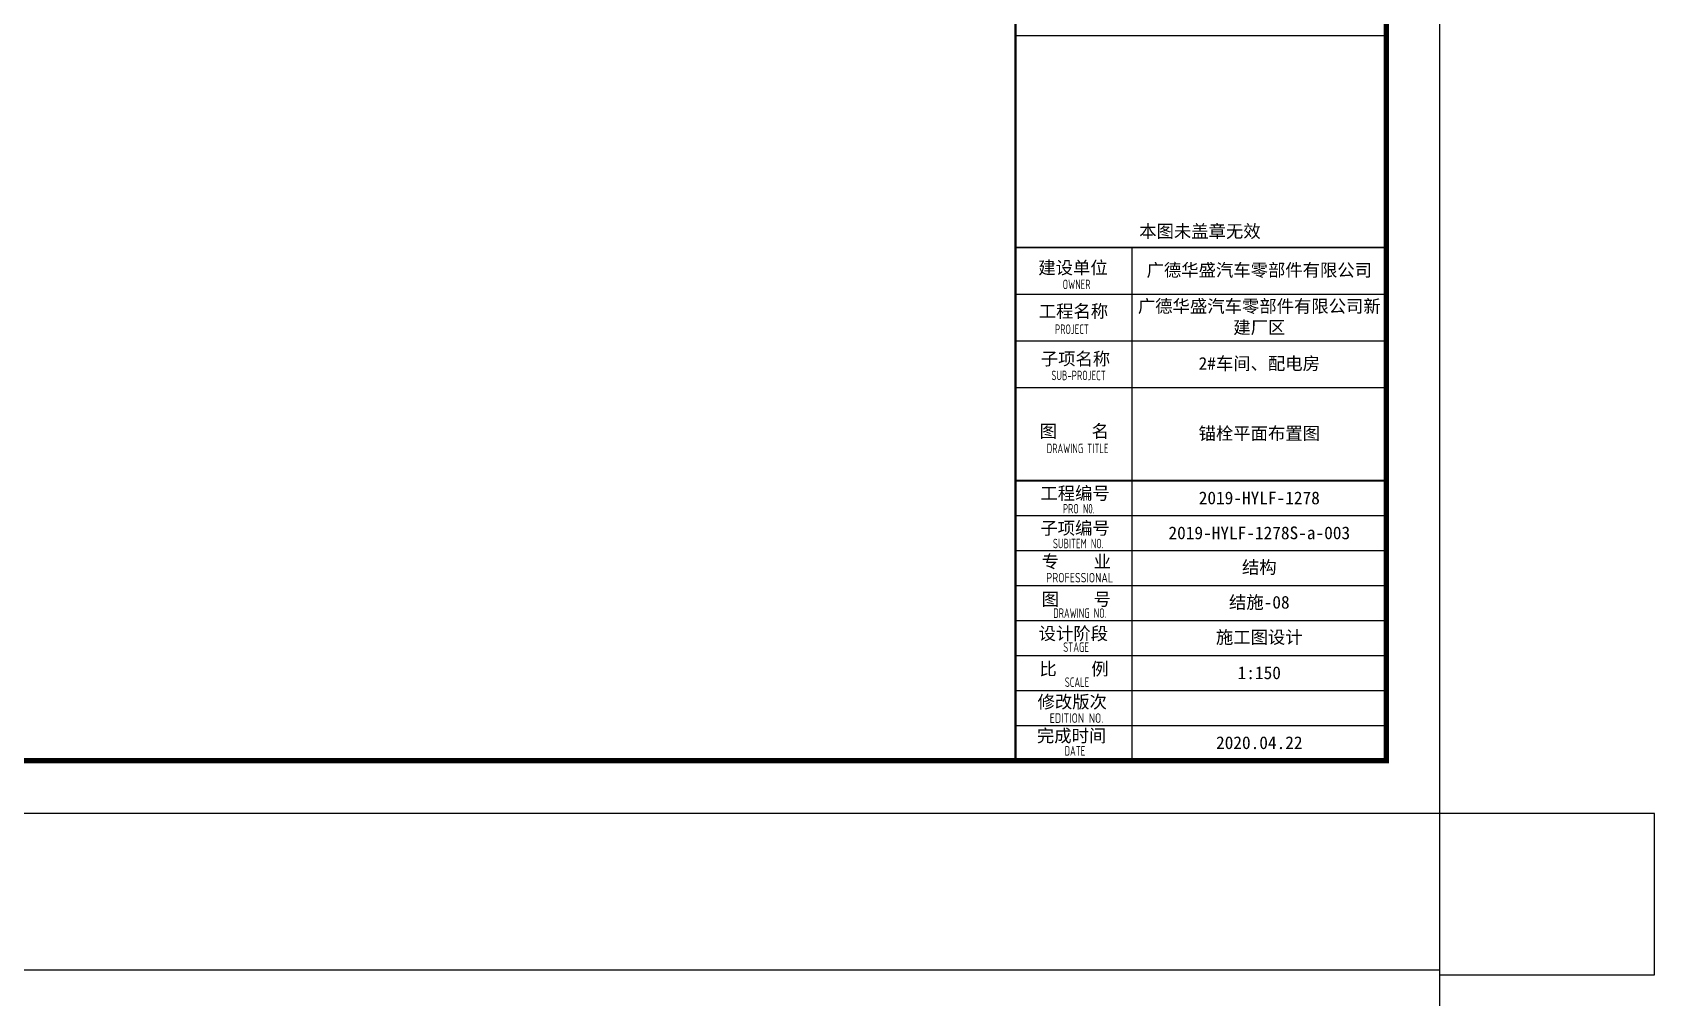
# Model space of a CAD drawing. Header units: millimetres. Extents: x 4533265 to 4958735, y 18976699 to 19555898.
# Drawn here: x 4616854 to 4662774, y 19198749 to 19226064 of the extents above; entities that cross this region are included whole.
import ezdxf

# ---------------------------------------------------------------- set-up
doc = ezdxf.new("R2010")
doc.units = ezdxf.units.MM
doc.header["$LTSCALE"] = 1000
doc.header["$MEASUREMENT"] = 0
for name, color, linetype in [('3T_WOOD', 21, 'Continuous'), ('PUB_TITLE', 4, 'Continuous'), ('TK', 4, 'Continuous')]:
    doc.layers.add(name, color=color, linetype=linetype)
doc.styles.add('TSSD_REIN', font='tssdeng.shx', dxfattribs={"width": 0.7, "bigfont": 'tssdchn.shx'})
doc.styles.add('图签宋体', font='', dxfattribs={"height": 300})
doc.styles.get('图签宋体').set_extended_font_data('NSimSun')

# ---------------------------------------------------------------- blocks, each defined once
blk = doc.blocks.new('GeYuanFrame_04811831', base_point=(18.76, 4.34))
at = {"layer": 'TK'}
blk.add_lwpolyline([(18.76, 424.34), (612.76, 424.34), (612.76, 4.34), (18.76, 4.34), (18.76, 424.34)], dxfattribs=at)
blk = doc.blocks.new('GeYuanFrame_65735370', base_point=(18.76, 4.34))
at = {"layer": 'PUB_TITLE'}
blk.add_lwpolyline([(554.76, 14.34), (554.76, 111.14)], dxfattribs=at)
at = {"layer": 'TK'}
for p, q in [((532.76, 102.34), (602.76, 102.34)), ((532.76, 93.54), (602.76, 93.54)), ((532.76, 84.74), (554.76, 84.74)), ((532.76, 84.74), (602.76, 84.74)), ((532.76, 67.18), (602.76, 67.18)), ((532.76, 67.14), (602.76, 67.14)), ((532.76, 60.58), (602.76, 60.58)), ((532.76, 53.98), (602.76, 53.98)), ((532.76, 47.38), (602.76, 47.38)), ((532.76, 40.78), (602.76, 40.78)), ((532.76, 34.18), (602.76, 34.18)), ((532.76, 27.58), (602.76, 27.58)), ((532.76, 20.98), (602.76, 20.98)), ((532.76, 14.34), (602.76, 14.34))]:
    blk.add_line(p, q, dxfattribs=at)
for points in [[(18.76, 424.34), (612.76, 424.34), (612.76, 4.34), (18.76, 4.34), (18.76, 424.34)], [(532.76, 151.14), (602.76, 151.14)]]:
    blk.add_lwpolyline(points, dxfattribs=at)
at = {"layer": 'TK', "const_width": 1}
blk.add_lwpolyline([(602.76, 414.34), (43.76, 414.34), (43.76, 14.34), (602.76, 14.34)], close=True, dxfattribs=at)
at = {"layer": 'TK'}
for points, const_width in [([(532.76, 414.34), (532.76, 14.34)], 0.4), ([(532.76, 111.14), (602.76, 111.14)], 0.35), ([(532.76, 67.18), (602.76, 67.18)], 0.35)]:
    blk.add_lwpolyline(points, dxfattribs=dict(at, const_width=const_width))
at = {"layer": 'TK', "style": '图签宋体'}
for s, p in [('本图未盖章无效', (556.1, 113.01)), ('建设单位', (537.06, 106.14)), ('工程名称', (537.14, 97.93)), ('子项名称', (537.52, 88.95)), ('图    名', (537.3, 75.3)), ('工程编号', (537.44, 63.58)), ('子项编号', (537.44, 57)), ('专    业', (537.68, 50.69)), ('图    号', (537.69, 43.58)), ('设计阶段', (537.12, 37.12)), ('比    例', (537.26, 30.44)), ('修改版次', (536.91, 24.22)), ('完成时间', (536.79, 17.83))]:
    blk.add_text(s, height=2.4, dxfattribs=at).set_placement(p)
at = {"layer": 'TK', "style": 'TSSD_REIN'}
for s, width, p in [('OWNER', 0.7, (541.65, 103.29)), ('PROJECT', 0.7, (540.19, 94.83)), ('SUB-PROJECT', 0.7, (539.53, 86.11)), ('DRAWING TITLE', 0.7, (538.64, 72.34)), ('PRO N0.', 0.7, (541.68, 60.96)), ('SUBITEM NO.', 0.7, (539.82, 54.39)), ('PROFESSIONAL', 0.8, (538.55, 47.95)), ('DRAWING NO.', 0.7, (539.86, 41.26)), ('STAGE', 0.7, (541.76, 34.84)), ('SCALE', 0.7, (542.05, 28.23)), ('EDITION NO.', 0.8, (539.2, 21.45)), ('DATE', 0.7, (542, 15.26))]:
    blk.add_text(s, height=1.8, dxfattribs=dict(at, width=width)).set_placement(p)
at = {"layer": 'TK', "char_height": 2.4, "width": 48, "attachment_point": 5, "style": '图签宋体'}
for s, insert in [('广德华盛汽车零部件有限公司', (578.76, 106.74)), ('广德华盛汽车零部件有限公司新建厂区', (578.76, 97.94)), ('2#车间、配电房', (578.76, 89.14)), ('锚栓平面布置图', (578.76, 75.94)), ('2019-HYLF-1278', (578.76, 63.88)), ('2019-HYLF-1278S-a-003', (578.76, 57.28)), ('结构', (578.76, 50.68)), ('结施-08', (578.76, 44.08)), ('施工图设计', (578.76, 37.48)), ('1:150', (578.76, 30.88)), ('2020.04.22', (578.76, 17.69))]:
    blk.add_mtext(s, dxfattribs=dict(at, insert=insert))

msp = doc.modelspace()

# ---------------------------------------------------------------- linework, layer by layer
at = {"layer": '3T_WOOD'}
msp.add_lwpolyline([(4656684.4, 19199388.7), (4662773.6, 19199388.7), (4662773.6, 19203956.8), (4656684.4, 19203956.8)], close=True, dxfattribs=at)

# ---------------------------------------------------------------- block references
at = {"layer": '3T_WOOD', "xscale": 150, "yscale": 150, "zscale": 150}
for name, p in [('GeYuanFrame_65735370', (4567584.4, 19203956.8)), ('GeYuanFrame_04811831', (4567584.4, 19136534.2))]:
    msp.add_blockref(name, p, dxfattribs=at)

doc.saveas('drawing.dxf')
